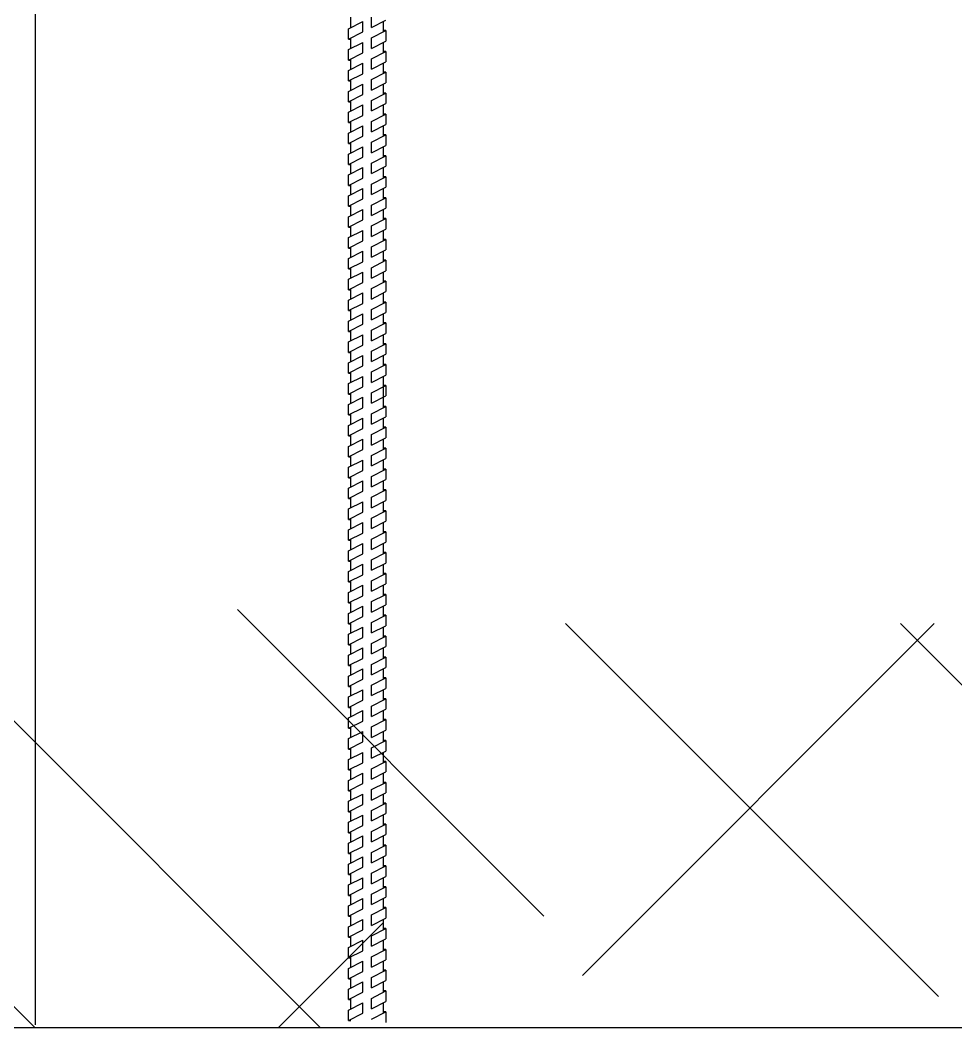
# Model space of a CAD drawing. Header units: millimetres. Extents: x -1985 to 969, y 203 to 500.
# Drawn here: x -1885.9 to -1873.36, y 338.89 to 352.4 of the extents above; entities that cross this region are included whole.
import ezdxf

# ---------------------------------------------------------------- set-up
doc = ezdxf.new("R2010")
doc.units = ezdxf.units.MM
doc.layers.add('А_1500_90', color=7, linetype='Continuous')

msp = doc.modelspace()

# ---------------------------------------------------------------- linework, layer by layer
for p, q in [((-1885.693, 338.933), (-1885.693, 358.72)), ((-1878.881, 340.388), (-1882.99, 344.497)), ((-1873.593, 339.31), (-1878.593, 344.31)), ((-1878.366, 339.594), (-1873.65, 344.31)), ((-1869.103, 339.31), (-1874.103, 344.31)), ((-1885.7, 338.891), (-1890.7, 343.891)), ((-1881.874, 338.891), (-1886.874, 343.891)), ((-1882.441, 338.891), (-1881.035, 340.297)), ((-1879.264, 338.891), (-1953.252, 338.891)), ((-1867.248, 338.891), (-1880.085, 338.891))]:
    msp.add_line(p, q)
at = {"layer": 'А_1500_90'}
for p, q in [((-1881.192, 352.301), (-1881.192, 352.441)), ((-1881.499, 352.285), (-1881.309, 352.382)), ((-1881.469, 352.3), (-1881.469, 352.44)), ((-1881.309, 352.242), (-1881.309, 352.382)), ((-1881.192, 352.301), (-1880.999, 352.399)), ((-1881.029, 352.244), (-1881.029, 352.384)), ((-1881.499, 352.145), (-1881.499, 352.285)), ((-1881.499, 352.145), (-1881.309, 352.242)), ((-1881.192, 352.161), (-1880.999, 352.259)), ((-1880.999, 352.259), (-1881.029, 352.259)), ((-1880.999, 352.259), (-1880.999, 352.119)), ((-1881.499, 352.145), (-1881.469, 352.145)), ((-1881.499, 352.004), (-1881.309, 352.101)), ((-1881.469, 352.02), (-1881.469, 352.16)), ((-1881.309, 351.961), (-1881.309, 352.101)), ((-1881.192, 352.021), (-1881.192, 352.161)), ((-1881.192, 352.021), (-1880.999, 352.119)), ((-1881.029, 351.965), (-1881.029, 352.104)), ((-1881.499, 351.864), (-1881.499, 352.004)), ((-1881.499, 351.864), (-1881.309, 351.961)), ((-1881.192, 351.882), (-1880.999, 351.98)), ((-1880.999, 351.98), (-1881.029, 351.98)), ((-1880.999, 351.98), (-1880.999, 351.84)), ((-1881.499, 351.864), (-1881.469, 351.864)), ((-1881.499, 351.725), (-1881.309, 351.822)), ((-1881.469, 351.741), (-1881.469, 351.88)), ((-1881.309, 351.682), (-1881.309, 351.822)), ((-1881.192, 351.742), (-1881.192, 351.882)), ((-1881.192, 351.742), (-1880.999, 351.84)), ((-1881.029, 351.685), (-1881.029, 351.825)), ((-1881.499, 351.585), (-1881.499, 351.725)), ((-1881.499, 351.585), (-1881.309, 351.682)), ((-1881.192, 351.602), (-1880.999, 351.7)), ((-1880.999, 351.7), (-1881.029, 351.7)), ((-1880.999, 351.7), (-1880.999, 351.56)), ((-1881.499, 351.585), (-1881.469, 351.585)), ((-1881.499, 351.445), (-1881.309, 351.542)), ((-1881.469, 351.46), (-1881.469, 351.601)), ((-1881.309, 351.402), (-1881.309, 351.542)), ((-1881.192, 351.462), (-1881.192, 351.602)), ((-1881.192, 351.462), (-1880.999, 351.56)), ((-1881.029, 351.405), (-1881.029, 351.545)), ((-1881.499, 351.305), (-1881.499, 351.445)), ((-1881.499, 351.305), (-1881.309, 351.402)), ((-1881.192, 351.322), (-1880.999, 351.421)), ((-1880.999, 351.421), (-1881.029, 351.421)), ((-1880.999, 351.421), (-1880.999, 351.281)), ((-1881.499, 351.305), (-1881.469, 351.305)), ((-1881.499, 351.166), (-1881.309, 351.263)), ((-1881.469, 351.181), (-1881.469, 351.32)), ((-1881.309, 351.123), (-1881.309, 351.263)), ((-1881.192, 351.182), (-1881.192, 351.322)), ((-1881.192, 351.182), (-1880.999, 351.281)), ((-1881.029, 351.125), (-1881.029, 351.265)), ((-1881.499, 351.026), (-1881.499, 351.166)), ((-1881.499, 351.026), (-1881.309, 351.123)), ((-1881.192, 351.042), (-1880.999, 351.14)), ((-1880.999, 351.14), (-1881.029, 351.14)), ((-1880.999, 351.14), (-1880.999, 351)), ((-1881.499, 351.026), (-1881.469, 351.026)), ((-1881.499, 350.886), (-1881.309, 350.983)), ((-1881.469, 350.901), (-1881.469, 351.041)), ((-1881.309, 350.843), (-1881.309, 350.983)), ((-1881.192, 350.902), (-1881.192, 351.042)), ((-1881.192, 350.902), (-1880.999, 351)), ((-1881.029, 350.845), (-1881.029, 350.985)), ((-1881.499, 350.746), (-1881.499, 350.886)), ((-1881.499, 350.746), (-1881.309, 350.843)), ((-1881.192, 350.762), (-1880.999, 350.86)), ((-1880.999, 350.86), (-1881.029, 350.86)), ((-1880.999, 350.86), (-1880.999, 350.72)), ((-1881.499, 350.746), (-1881.469, 350.746)), ((-1881.499, 350.605), (-1881.309, 350.702)), ((-1881.469, 350.621), (-1881.469, 350.761)), ((-1881.309, 350.562), (-1881.309, 350.702)), ((-1881.192, 350.622), (-1881.192, 350.762)), ((-1881.192, 350.622), (-1880.999, 350.72)), ((-1881.029, 350.565), (-1881.029, 350.705)), ((-1881.499, 350.465), (-1881.499, 350.605)), ((-1881.499, 350.465), (-1881.309, 350.562)), ((-1881.192, 350.482), (-1880.999, 350.58)), ((-1880.999, 350.58), (-1881.029, 350.58)), ((-1880.999, 350.58), (-1880.999, 350.44)), ((-1881.499, 350.465), (-1881.469, 350.465)), ((-1881.499, 350.325), (-1881.309, 350.422)), ((-1881.469, 350.34), (-1881.469, 350.481)), ((-1881.309, 350.282), (-1881.309, 350.422)), ((-1881.192, 350.342), (-1881.192, 350.482)), ((-1881.192, 350.342), (-1880.999, 350.44)), ((-1881.029, 350.284), (-1881.029, 350.425)), ((-1881.499, 350.185), (-1881.499, 350.325)), ((-1881.499, 350.185), (-1881.309, 350.282)), ((-1881.192, 350.201), (-1880.999, 350.3)), ((-1880.999, 350.3), (-1881.029, 350.3)), ((-1880.999, 350.3), (-1880.999, 350.16)), ((-1881.499, 350.185), (-1881.469, 350.185)), ((-1881.469, 350.06), (-1881.469, 350.2)), ((-1881.192, 350.061), (-1881.192, 350.201)), ((-1881.192, 350.061), (-1880.999, 350.16)), ((-1881.029, 350.004), (-1881.029, 350.144)), ((-1881.499, 350.045), (-1881.309, 350.142)), ((-1881.499, 349.905), (-1881.499, 350.045)), ((-1881.309, 350.002), (-1881.309, 350.142)), ((-1881.192, 349.921), (-1880.999, 350.019)), ((-1880.999, 350.019), (-1881.029, 350.019)), ((-1880.999, 350.019), (-1880.999, 349.879)), ((-1881.499, 349.905), (-1881.309, 350.002)), ((-1881.499, 349.905), (-1881.469, 349.905)), ((-1881.469, 349.78), (-1881.469, 349.92)), ((-1881.192, 349.781), (-1881.192, 349.921)), ((-1881.192, 349.781), (-1880.999, 349.879)), ((-1881.499, 349.765), (-1881.309, 349.862)), ((-1881.499, 349.625), (-1881.499, 349.765)), ((-1881.309, 349.722), (-1881.309, 349.862)), ((-1881.029, 349.724), (-1881.029, 349.864)), ((-1881.499, 349.625), (-1881.309, 349.722)), ((-1881.499, 349.625), (-1881.469, 349.625)), ((-1881.469, 349.499), (-1881.469, 349.64)), ((-1881.192, 349.641), (-1880.999, 349.739)), ((-1881.192, 349.501), (-1881.192, 349.641)), ((-1880.999, 349.739), (-1881.029, 349.739)), ((-1880.999, 349.739), (-1880.999, 349.599)), ((-1881.499, 349.484), (-1881.309, 349.581)), ((-1881.499, 349.344), (-1881.499, 349.484)), ((-1881.309, 349.441), (-1881.309, 349.581)), ((-1881.192, 349.501), (-1880.999, 349.599)), ((-1881.029, 349.443), (-1881.029, 349.584)), ((-1881.499, 349.344), (-1881.309, 349.441)), ((-1881.499, 349.344), (-1881.469, 349.344)), ((-1881.469, 349.219), (-1881.469, 349.359)), ((-1881.192, 349.361), (-1880.999, 349.459)), ((-1881.192, 349.221), (-1881.192, 349.361)), ((-1880.999, 349.459), (-1881.029, 349.459)), ((-1880.999, 349.459), (-1880.999, 349.319)), ((-1881.499, 349.204), (-1881.309, 349.301)), ((-1881.499, 349.064), (-1881.499, 349.204)), ((-1881.309, 349.161), (-1881.309, 349.301)), ((-1881.192, 349.221), (-1880.999, 349.319)), ((-1881.029, 349.164), (-1881.029, 349.303)), ((-1881.499, 349.064), (-1881.309, 349.161)), ((-1881.499, 349.064), (-1881.469, 349.064)), ((-1881.469, 348.94), (-1881.469, 349.079)), ((-1881.192, 349.081), (-1880.999, 349.18)), ((-1881.192, 348.941), (-1881.192, 349.081)), ((-1880.999, 349.18), (-1881.029, 349.18)), ((-1880.999, 349.18), (-1880.999, 349.04)), ((-1881.499, 348.925), (-1881.309, 349.022)), ((-1881.309, 348.882), (-1881.309, 349.022)), ((-1881.192, 348.941), (-1880.999, 349.04)), ((-1881.029, 348.884), (-1881.029, 349.024)), ((-1881.499, 348.785), (-1881.499, 348.925)), ((-1881.499, 348.785), (-1881.309, 348.882)), ((-1881.469, 348.66), (-1881.469, 348.8)), ((-1881.192, 348.801), (-1880.999, 348.9)), ((-1881.192, 348.661), (-1881.192, 348.801)), ((-1880.999, 348.9), (-1881.029, 348.9)), ((-1880.999, 348.9), (-1880.999, 348.76)), ((-1881.499, 348.785), (-1881.469, 348.785)), ((-1881.499, 348.645), (-1881.309, 348.742)), ((-1881.309, 348.602), (-1881.309, 348.742)), ((-1881.192, 348.661), (-1880.999, 348.76)), ((-1881.029, 348.605), (-1881.029, 348.744)), ((-1881.499, 348.505), (-1881.499, 348.645)), ((-1881.499, 348.505), (-1881.309, 348.602)), ((-1881.192, 348.522), (-1880.999, 348.62)), ((-1880.999, 348.62), (-1881.029, 348.62)), ((-1880.999, 348.62), (-1880.999, 348.48)), ((-1881.499, 348.505), (-1881.469, 348.505)), ((-1881.499, 348.365), (-1881.309, 348.462)), ((-1881.469, 348.381), (-1881.469, 348.52)), ((-1881.309, 348.322), (-1881.309, 348.462)), ((-1881.192, 348.382), (-1881.192, 348.522)), ((-1881.192, 348.382), (-1880.999, 348.48)), ((-1881.029, 348.325), (-1881.029, 348.465)), ((-1881.499, 348.225), (-1881.499, 348.365)), ((-1881.499, 348.225), (-1881.309, 348.322)), ((-1881.192, 348.242), (-1880.999, 348.34)), ((-1880.999, 348.34), (-1881.029, 348.34)), ((-1880.999, 348.34), (-1880.999, 348.2)), ((-1881.499, 348.225), (-1881.469, 348.225)), ((-1881.499, 348.085), (-1881.309, 348.182)), ((-1881.469, 348.1), (-1881.469, 348.241)), ((-1881.309, 348.042), (-1881.309, 348.182)), ((-1881.192, 348.102), (-1881.192, 348.242)), ((-1881.192, 348.102), (-1880.999, 348.2)), ((-1881.029, 348.047), (-1881.029, 348.185)), ((-1881.499, 347.945), (-1881.499, 348.085)), ((-1881.499, 347.945), (-1881.309, 348.042)), ((-1881.192, 347.964), (-1880.999, 348.062)), ((-1880.999, 348.062), (-1881.029, 348.062)), ((-1880.999, 348.062), (-1880.999, 347.922)), ((-1881.499, 347.945), (-1881.469, 347.945)), ((-1881.499, 347.807), (-1881.309, 347.904)), ((-1881.469, 347.823), (-1881.469, 347.96)), ((-1881.309, 347.764), (-1881.309, 347.904)), ((-1881.192, 347.824), (-1881.192, 347.964)), ((-1881.192, 347.824), (-1880.999, 347.922)), ((-1881.029, 347.767), (-1881.029, 347.907)), ((-1881.499, 347.667), (-1881.499, 347.807)), ((-1881.499, 347.667), (-1881.309, 347.764)), ((-1881.192, 347.684), (-1880.999, 347.782)), ((-1880.999, 347.782), (-1881.029, 347.782)), ((-1880.999, 347.782), (-1880.999, 347.642)), ((-1881.499, 347.667), (-1881.469, 347.667)), ((-1881.499, 347.527), (-1881.309, 347.624)), ((-1881.469, 347.542), (-1881.469, 347.683)), ((-1881.309, 347.484), (-1881.309, 347.624)), ((-1881.192, 347.544), (-1881.192, 347.684)), ((-1881.192, 347.544), (-1880.999, 347.642)), ((-1881.029, 347.206), (-1881.029, 347.627)), ((-1881.499, 347.387), (-1881.499, 347.527)), ((-1881.499, 347.387), (-1881.309, 347.484)), ((-1881.192, 347.403), (-1880.999, 347.502)), ((-1880.999, 347.502), (-1881.029, 347.502)), ((-1880.999, 347.502), (-1880.999, 347.362)), ((-1881.499, 347.387), (-1881.469, 347.387)), ((-1881.499, 347.247), (-1881.309, 347.344)), ((-1881.469, 347.262), (-1881.469, 347.402)), ((-1881.309, 347.204), (-1881.309, 347.344)), ((-1881.192, 347.263), (-1881.192, 347.403)), ((-1881.192, 347.263), (-1880.999, 347.362)), ((-1881.499, 347.107), (-1881.499, 347.247)), ((-1881.499, 347.107), (-1881.309, 347.204)), ((-1881.192, 347.123), (-1880.999, 347.222)), ((-1880.999, 347.222), (-1881.029, 347.222)), ((-1880.999, 347.222), (-1880.999, 347.082)), ((-1881.499, 347.107), (-1881.469, 347.107)), ((-1881.499, 346.967), (-1881.309, 347.064)), ((-1881.469, 346.982), (-1881.469, 347.122)), ((-1881.309, 346.924), (-1881.309, 347.064)), ((-1881.192, 346.983), (-1881.192, 347.123)), ((-1881.192, 346.983), (-1880.999, 347.082)), ((-1881.029, 346.926), (-1881.029, 347.066)), ((-1881.499, 346.827), (-1881.499, 346.967)), ((-1881.499, 346.827), (-1881.309, 346.924)), ((-1881.192, 346.843), (-1880.999, 346.941)), ((-1880.999, 346.941), (-1881.029, 346.941)), ((-1880.999, 346.941), (-1880.999, 346.801)), ((-1881.499, 346.827), (-1881.469, 346.827)), ((-1881.499, 346.686), (-1881.309, 346.783)), ((-1881.469, 346.702), (-1881.469, 346.842)), ((-1881.309, 346.643), (-1881.309, 346.783)), ((-1881.192, 346.703), (-1881.192, 346.843)), ((-1881.192, 346.703), (-1880.999, 346.801)), ((-1881.029, 346.646), (-1881.029, 346.786)), ((-1881.499, 346.546), (-1881.499, 346.686)), ((-1881.499, 346.546), (-1881.309, 346.643)), ((-1881.192, 346.563), (-1880.999, 346.661)), ((-1880.999, 346.661), (-1881.029, 346.661)), ((-1880.999, 346.661), (-1880.999, 346.521)), ((-1881.499, 346.546), (-1881.469, 346.546)), ((-1881.499, 346.406), (-1881.309, 346.503)), ((-1881.469, 346.421), (-1881.469, 346.562)), ((-1881.309, 346.363), (-1881.309, 346.503)), ((-1881.192, 346.423), (-1881.192, 346.563)), ((-1881.192, 346.423), (-1880.999, 346.521)), ((-1881.029, 346.366), (-1881.029, 346.506)), ((-1881.499, 346.266), (-1881.499, 346.406)), ((-1881.499, 346.266), (-1881.309, 346.363)), ((-1881.192, 346.284), (-1880.999, 346.382)), ((-1880.999, 346.382), (-1881.029, 346.382)), ((-1880.999, 346.382), (-1880.999, 346.242)), ((-1881.499, 346.266), (-1881.469, 346.266)), ((-1881.469, 346.142), (-1881.469, 346.281)), ((-1881.192, 346.144), (-1881.192, 346.284)), ((-1881.192, 346.144), (-1880.999, 346.242)), ((-1881.499, 346.127), (-1881.309, 346.224)), ((-1881.499, 345.987), (-1881.499, 346.127)), ((-1881.309, 346.084), (-1881.309, 346.224)), ((-1881.192, 346.003), (-1880.999, 346.102)), ((-1881.029, 346.086), (-1881.029, 346.226)), ((-1880.999, 346.102), (-1881.029, 346.102)), ((-1880.999, 346.102), (-1880.999, 345.962)), ((-1881.499, 345.987), (-1881.309, 346.084)), ((-1881.499, 345.987), (-1881.469, 345.987)), ((-1881.469, 345.862), (-1881.469, 346.002)), ((-1881.192, 345.863), (-1881.192, 346.003)), ((-1881.192, 345.863), (-1880.999, 345.962)), ((-1881.499, 345.847), (-1881.309, 345.944)), ((-1881.499, 345.707), (-1881.499, 345.847)), ((-1881.309, 345.804), (-1881.309, 345.944)), ((-1881.192, 345.724), (-1880.999, 345.822)), ((-1881.029, 345.807), (-1881.029, 345.946)), ((-1880.999, 345.822), (-1881.029, 345.822)), ((-1880.999, 345.822), (-1880.999, 345.682)), ((-1881.499, 345.707), (-1881.309, 345.804)), ((-1881.499, 345.707), (-1881.469, 345.707)), ((-1881.469, 345.583), (-1881.469, 345.722)), ((-1881.192, 345.584), (-1881.192, 345.724)), ((-1881.499, 345.567), (-1881.309, 345.664)), ((-1881.499, 345.427), (-1881.499, 345.567)), ((-1881.309, 345.524), (-1881.309, 345.664)), ((-1881.192, 345.584), (-1880.999, 345.682)), ((-1881.029, 345.527), (-1881.029, 345.667)), ((-1881.499, 345.427), (-1881.309, 345.524)), ((-1881.499, 345.427), (-1881.469, 345.427)), ((-1881.469, 345.302), (-1881.469, 345.443)), ((-1881.192, 345.444), (-1880.999, 345.542)), ((-1881.192, 345.304), (-1881.192, 345.444)), ((-1880.999, 345.542), (-1881.029, 345.542)), ((-1880.999, 345.542), (-1880.999, 345.402)), ((-1881.499, 345.287), (-1881.309, 345.384)), ((-1881.499, 345.147), (-1881.499, 345.287)), ((-1881.309, 345.244), (-1881.309, 345.384)), ((-1881.192, 345.304), (-1880.999, 345.402)), ((-1881.029, 345.247), (-1881.029, 345.387)), ((-1881.499, 345.147), (-1881.309, 345.244)), ((-1881.499, 345.147), (-1881.469, 345.147)), ((-1881.469, 345.023), (-1881.469, 345.162)), ((-1881.192, 345.164), (-1880.999, 345.262)), ((-1881.192, 345.024), (-1881.192, 345.164)), ((-1880.999, 345.262), (-1881.029, 345.262)), ((-1880.999, 345.262), (-1880.999, 345.122)), ((-1881.499, 345.008), (-1881.309, 345.105)), ((-1881.309, 344.965), (-1881.309, 345.105)), ((-1881.192, 345.024), (-1880.999, 345.122)), ((-1881.029, 344.967), (-1881.029, 345.107)), ((-1881.499, 344.868), (-1881.499, 345.008)), ((-1881.499, 344.868), (-1881.309, 344.965)), ((-1881.469, 344.743), (-1881.469, 344.883)), ((-1881.192, 344.884), (-1880.999, 344.982)), ((-1881.192, 344.744), (-1881.192, 344.884)), ((-1880.999, 344.982), (-1881.029, 344.982)), ((-1880.999, 344.982), (-1880.999, 344.842)), ((-1881.499, 344.868), (-1881.469, 344.868)), ((-1881.499, 344.728), (-1881.309, 344.824)), ((-1881.309, 344.684), (-1881.309, 344.824)), ((-1881.192, 344.744), (-1880.999, 344.842)), ((-1881.029, 344.687), (-1881.029, 344.827)), ((-1881.499, 344.588), (-1881.499, 344.728)), ((-1881.499, 344.588), (-1881.309, 344.684)), ((-1881.192, 344.604), (-1880.999, 344.702)), ((-1880.999, 344.702), (-1881.029, 344.702)), ((-1880.999, 344.702), (-1880.999, 344.562)), ((-1881.499, 344.588), (-1881.469, 344.588)), ((-1881.499, 344.447), (-1881.309, 344.544)), ((-1881.469, 344.463), (-1881.469, 344.603)), ((-1881.309, 344.404), (-1881.309, 344.544)), ((-1881.192, 344.464), (-1881.192, 344.604)), ((-1881.192, 344.464), (-1880.999, 344.562)), ((-1881.029, 344.407), (-1881.029, 344.547)), ((-1881.499, 344.307), (-1881.499, 344.447)), ((-1881.499, 344.307), (-1881.309, 344.404)), ((-1881.192, 344.324), (-1880.999, 344.422)), ((-1880.999, 344.422), (-1881.029, 344.422)), ((-1880.999, 344.422), (-1880.999, 344.282)), ((-1881.499, 344.307), (-1881.469, 344.307)), ((-1881.499, 344.167), (-1881.309, 344.264)), ((-1881.469, 344.182), (-1881.469, 344.323)), ((-1881.309, 344.124), (-1881.309, 344.264)), ((-1881.192, 344.184), (-1881.192, 344.324)), ((-1881.192, 344.184), (-1880.999, 344.282)), ((-1881.029, 344.126), (-1881.029, 344.267)), ((-1881.499, 344.027), (-1881.499, 344.167)), ((-1881.499, 344.027), (-1881.309, 344.124)), ((-1881.192, 344.043), (-1880.999, 344.141)), ((-1880.999, 344.141), (-1881.029, 344.141)), ((-1880.999, 344.141), (-1880.999, 344.001)), ((-1881.499, 344.027), (-1881.469, 344.027)), ((-1881.499, 343.887), (-1881.309, 343.984)), ((-1881.469, 343.902), (-1881.469, 344.042)), ((-1881.309, 343.844), (-1881.309, 343.984)), ((-1881.192, 343.903), (-1881.192, 344.043)), ((-1881.192, 343.903), (-1880.999, 344.001)), ((-1881.029, 343.846), (-1881.029, 343.986)), ((-1881.499, 343.747), (-1881.499, 343.887)), ((-1881.499, 343.747), (-1881.309, 343.844)), ((-1881.192, 343.763), (-1880.999, 343.861)), ((-1880.999, 343.861), (-1881.029, 343.861)), ((-1880.999, 343.861), (-1880.999, 343.721)), ((-1881.499, 343.747), (-1881.469, 343.747)), ((-1881.499, 343.606), (-1881.309, 343.703)), ((-1881.469, 343.622), (-1881.469, 343.762)), ((-1881.309, 343.563), (-1881.309, 343.703)), ((-1881.192, 343.623), (-1881.192, 343.763)), ((-1881.192, 343.623), (-1880.999, 343.721)), ((-1881.029, 343.567), (-1881.029, 343.706)), ((-1881.499, 343.466), (-1881.499, 343.606)), ((-1881.499, 343.466), (-1881.309, 343.563)), ((-1881.192, 343.484), (-1880.999, 343.582)), ((-1880.999, 343.582), (-1881.029, 343.582)), ((-1880.999, 343.582), (-1880.999, 343.442)), ((-1881.499, 343.466), (-1881.469, 343.466)), ((-1881.499, 343.327), (-1881.309, 343.424)), ((-1881.469, 343.343), (-1881.469, 343.482)), ((-1881.309, 343.284), (-1881.309, 343.424)), ((-1881.192, 343.344), (-1881.192, 343.484)), ((-1881.192, 343.344), (-1880.999, 343.442)), ((-1881.029, 343.287), (-1881.029, 343.427)), ((-1881.499, 343.187), (-1881.499, 343.327)), ((-1881.499, 343.187), (-1881.309, 343.284)), ((-1881.192, 343.204), (-1880.999, 343.302)), ((-1880.999, 343.302), (-1881.029, 343.302)), ((-1880.999, 343.302), (-1880.999, 343.162)), ((-1881.499, 343.187), (-1881.469, 343.187)), ((-1881.499, 343.047), (-1881.309, 343.144)), ((-1881.469, 343.062), (-1881.469, 343.203)), ((-1881.309, 343.004), (-1881.309, 343.144)), ((-1881.192, 343.064), (-1881.192, 343.204)), ((-1881.192, 343.064), (-1880.999, 343.162)), ((-1881.029, 343.007), (-1881.029, 343.147)), ((-1881.499, 342.907), (-1881.499, 343.047)), ((-1881.499, 342.907), (-1881.309, 343.004)), ((-1881.192, 342.924), (-1880.999, 343.023)), ((-1880.999, 343.023), (-1881.029, 343.023)), ((-1880.999, 343.023), (-1880.999, 342.883)), ((-1881.499, 342.907), (-1881.469, 342.907)), ((-1881.499, 342.768), (-1881.309, 342.865)), ((-1881.469, 342.783), (-1881.469, 342.922)), ((-1881.309, 342.725), (-1881.309, 342.865)), ((-1881.192, 342.784), (-1881.192, 342.924)), ((-1881.192, 342.784), (-1880.999, 342.883)), ((-1881.029, 342.727), (-1881.029, 342.867)), ((-1881.499, 342.628), (-1881.499, 342.768)), ((-1881.499, 342.628), (-1881.309, 342.725)), ((-1881.192, 342.644), (-1880.999, 342.742)), ((-1880.999, 342.742), (-1881.029, 342.742)), ((-1880.999, 342.742), (-1880.999, 342.602)), ((-1881.499, 342.628), (-1881.469, 342.628)), ((-1881.499, 342.488), (-1881.309, 342.584)), ((-1881.469, 342.503), (-1881.469, 342.643)), ((-1881.309, 342.444), (-1881.309, 342.584)), ((-1881.192, 342.504), (-1881.192, 342.644)), ((-1881.192, 342.504), (-1880.999, 342.602)), ((-1881.029, 342.447), (-1881.029, 342.587)), ((-1881.499, 342.348), (-1881.499, 342.488)), ((-1881.499, 342.348), (-1881.309, 342.444)), ((-1881.192, 342.364), (-1880.999, 342.463)), ((-1880.999, 342.463), (-1881.029, 342.463)), ((-1880.999, 342.463), (-1880.999, 342.323)), ((-1881.499, 342.348), (-1881.469, 342.348)), ((-1881.469, 342.223), (-1881.469, 342.363)), ((-1881.192, 342.224), (-1881.192, 342.364)), ((-1881.192, 342.224), (-1880.999, 342.323)), ((-1881.499, 342.208), (-1881.309, 342.305)), ((-1881.499, 342.068), (-1881.499, 342.208)), ((-1881.309, 342.165), (-1881.309, 342.305)), ((-1881.192, 342.084), (-1880.999, 342.182)), ((-1881.029, 342.167), (-1881.029, 342.307)), ((-1880.999, 342.182), (-1881.029, 342.182)), ((-1880.999, 342.182), (-1880.999, 342.042)), ((-1881.499, 342.068), (-1881.309, 342.165)), ((-1881.499, 342.068), (-1881.469, 342.068)), ((-1881.469, 341.943), (-1881.469, 342.083)), ((-1881.192, 341.944), (-1881.192, 342.084)), ((-1881.192, 341.944), (-1880.999, 342.042)), ((-1881.499, 341.928), (-1881.309, 342.025)), ((-1881.499, 341.788), (-1881.499, 341.928)), ((-1881.309, 341.885), (-1881.309, 342.025)), ((-1881.029, 341.887), (-1881.029, 342.027)), ((-1881.499, 341.788), (-1881.309, 341.885)), ((-1881.499, 341.788), (-1881.469, 341.788)), ((-1881.469, 341.663), (-1881.469, 341.803)), ((-1881.192, 341.804), (-1880.999, 341.902)), ((-1881.192, 341.664), (-1881.192, 341.804)), ((-1880.999, 341.902), (-1881.029, 341.902)), ((-1880.999, 341.902), (-1880.999, 341.762)), ((-1881.499, 341.647), (-1881.309, 341.744)), ((-1881.499, 341.507), (-1881.499, 341.647)), ((-1881.309, 341.604), (-1881.309, 341.744)), ((-1881.192, 341.664), (-1880.999, 341.762)), ((-1881.029, 341.607), (-1881.029, 341.747)), ((-1881.499, 341.507), (-1881.309, 341.604)), ((-1881.499, 341.507), (-1881.469, 341.507)), ((-1881.469, 341.382), (-1881.469, 341.523)), ((-1881.192, 341.524), (-1880.999, 341.622)), ((-1881.192, 341.384), (-1881.192, 341.524)), ((-1880.999, 341.622), (-1881.029, 341.622)), ((-1880.999, 341.622), (-1880.999, 341.482)), ((-1881.499, 341.367), (-1881.309, 341.464)), ((-1881.499, 341.227), (-1881.499, 341.367)), ((-1881.309, 341.324), (-1881.309, 341.464)), ((-1881.192, 341.384), (-1880.999, 341.482)), ((-1881.029, 341.326), (-1881.029, 341.467)), ((-1881.499, 341.227), (-1881.309, 341.324)), ((-1881.469, 341.102), (-1881.469, 341.242)), ((-1881.192, 341.243), (-1880.999, 341.341)), ((-1881.192, 341.103), (-1881.192, 341.243)), ((-1880.999, 341.341), (-1881.029, 341.341)), ((-1880.999, 341.341), (-1880.999, 341.201)), ((-1881.499, 341.227), (-1881.469, 341.227)), ((-1881.499, 341.087), (-1881.309, 341.184)), ((-1881.309, 341.044), (-1881.309, 341.184)), ((-1881.192, 341.103), (-1880.999, 341.201)), ((-1881.029, 341.046), (-1881.029, 341.186)), ((-1881.499, 340.947), (-1881.499, 341.087)), ((-1881.499, 340.947), (-1881.309, 341.044)), ((-1881.469, 340.822), (-1881.469, 340.962)), ((-1881.192, 340.963), (-1880.999, 341.061)), ((-1881.192, 340.823), (-1881.192, 340.963)), ((-1880.999, 341.061), (-1881.029, 341.061)), ((-1880.999, 341.061), (-1880.999, 340.921)), ((-1881.499, 340.947), (-1881.469, 340.947)), ((-1881.499, 340.807), (-1881.309, 340.903)), ((-1881.309, 340.763), (-1881.309, 340.903)), ((-1881.192, 340.823), (-1880.999, 340.921)), ((-1881.029, 340.767), (-1881.029, 340.906)), ((-1881.499, 340.667), (-1881.499, 340.807)), ((-1881.499, 340.667), (-1881.309, 340.763)), ((-1881.192, 340.684), (-1880.999, 340.782)), ((-1880.999, 340.782), (-1881.029, 340.782)), ((-1880.999, 340.782), (-1880.999, 340.642)), ((-1881.499, 340.667), (-1881.469, 340.667)), ((-1881.499, 340.527), (-1881.309, 340.624)), ((-1881.469, 340.543), (-1881.469, 340.682)), ((-1881.309, 340.484), (-1881.309, 340.624)), ((-1881.192, 340.544), (-1881.192, 340.684)), ((-1881.192, 340.544), (-1880.999, 340.642)), ((-1881.029, 340.487), (-1881.029, 340.627)), ((-1881.499, 340.387), (-1881.499, 340.527)), ((-1881.499, 340.387), (-1881.309, 340.484)), ((-1881.192, 340.404), (-1880.999, 340.502)), ((-1880.999, 340.502), (-1881.029, 340.502)), ((-1880.999, 340.502), (-1880.999, 340.362)), ((-1881.499, 340.387), (-1881.469, 340.387)), ((-1881.499, 340.247), (-1881.309, 340.344)), ((-1881.469, 340.262), (-1881.469, 340.403)), ((-1881.309, 340.204), (-1881.309, 340.344)), ((-1881.192, 340.264), (-1881.192, 340.404)), ((-1881.192, 340.264), (-1880.999, 340.362)), ((-1881.029, 340.207), (-1881.029, 340.347)), ((-1881.499, 340.107), (-1881.499, 340.247)), ((-1881.499, 340.107), (-1881.309, 340.204)), ((-1881.192, 340.124), (-1880.999, 340.223)), ((-1880.999, 340.223), (-1881.029, 340.223)), ((-1880.999, 340.223), (-1880.999, 340.083)), ((-1881.499, 340.107), (-1881.469, 340.107)), ((-1881.499, 339.968), (-1881.309, 340.065)), ((-1881.469, 339.983), (-1881.469, 340.122)), ((-1881.309, 339.925), (-1881.309, 340.065)), ((-1881.192, 339.984), (-1881.192, 340.124)), ((-1881.192, 339.984), (-1880.999, 340.083)), ((-1881.029, 339.927), (-1881.029, 340.067)), ((-1881.499, 339.828), (-1881.499, 339.968)), ((-1881.499, 339.828), (-1881.309, 339.925)), ((-1881.192, 339.844), (-1880.999, 339.942)), ((-1880.999, 339.942), (-1881.029, 339.942)), ((-1880.999, 339.942), (-1880.999, 339.802)), ((-1881.499, 339.828), (-1881.469, 339.828)), ((-1881.499, 339.688), (-1881.309, 339.785)), ((-1881.469, 339.703), (-1881.469, 339.843)), ((-1881.309, 339.645), (-1881.309, 339.785)), ((-1881.192, 339.704), (-1881.192, 339.844)), ((-1881.192, 339.704), (-1880.999, 339.802)), ((-1881.029, 339.649), (-1881.029, 339.787)), ((-1881.499, 339.548), (-1881.499, 339.688)), ((-1881.499, 339.548), (-1881.309, 339.645)), ((-1881.192, 339.566), (-1880.999, 339.665)), ((-1880.999, 339.665), (-1881.029, 339.665)), ((-1880.999, 339.665), (-1880.999, 339.525)), ((-1881.499, 339.548), (-1881.469, 339.548)), ((-1881.499, 339.41), (-1881.309, 339.507)), ((-1881.469, 339.425), (-1881.469, 339.563)), ((-1881.309, 339.367), (-1881.309, 339.507)), ((-1881.192, 339.426), (-1881.192, 339.566)), ((-1881.192, 339.426), (-1880.999, 339.525)), ((-1881.029, 339.369), (-1881.029, 339.509)), ((-1881.499, 339.27), (-1881.499, 339.41)), ((-1881.499, 339.27), (-1881.309, 339.367)), ((-1881.192, 339.286), (-1880.999, 339.385)), ((-1880.999, 339.385), (-1881.029, 339.385)), ((-1880.999, 339.385), (-1880.999, 339.245)), ((-1881.499, 339.27), (-1881.469, 339.27)), ((-1881.499, 339.13), (-1881.309, 339.227)), ((-1881.469, 339.145), (-1881.469, 339.285)), ((-1881.309, 339.087), (-1881.309, 339.227)), ((-1881.192, 339.146), (-1881.192, 339.286)), ((-1881.192, 339.146), (-1880.999, 339.245)), ((-1881.029, 339.089), (-1881.029, 339.229)), ((-1881.499, 338.99), (-1881.499, 339.13)), ((-1881.499, 338.99), (-1881.309, 339.087)), ((-1881.192, 339.006), (-1880.999, 339.104)), ((-1880.999, 339.104), (-1881.029, 339.104)), ((-1880.999, 339.104), (-1880.999, 338.964)), ((-1881.499, 338.99), (-1881.469, 338.99))]:
    msp.add_line(p, q, dxfattribs=at)

doc.saveas('drawing.dxf')
